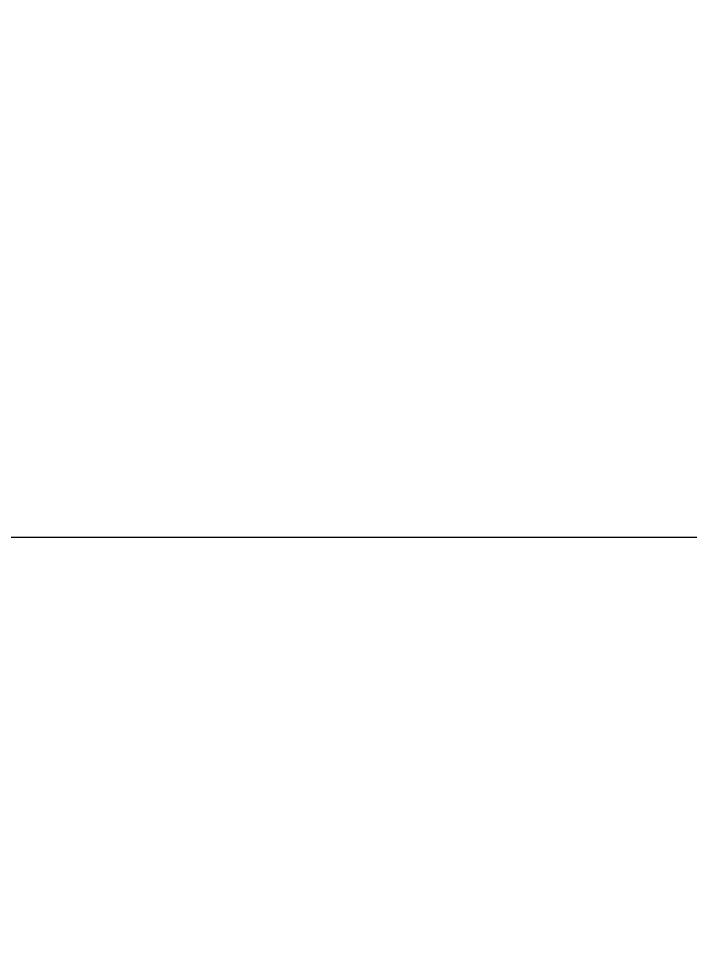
# Model space of a CAD drawing. Header units: millimetres. Extents: x 6083 to 6448, y 1315 to 1569.
# Drawn here: x 6392.937 to 6393.706, y 1542.014 to 1543.088 of the extents above; entities that cross this region are included whole.
import ezdxf

# ---------------------------------------------------------------- set-up
doc = ezdxf.new("R2010")
doc.units = ezdxf.units.MM
doc.layers.add('dim', color=82, linetype='Continuous', lineweight=9)
doc.styles.add('ROMAND', font='romand.shx', dxfattribs={"width": 0.75, "bigfont": 'gbcbig.shx'})
doc.dimstyles.new('YanXiu', dxfattribs={"dimtxt": 2.5, "dimasz": 2.2, "dimexe": 1, "dimexo": 0, "dimgap": 0.66, "dimtad": 0, "dimzin": 9, "dimdsep": 46, "dimtxsty": 'ROMAND', "dimblk": 'CLOSEDBLANK', "dimcen": 0, "dimclrd": 3, "dimclre": 3, "dimclrt": 7, "dimazin": 2, "dimtfac": 1, "dimtofl": 0, "dimtmove": 0, "dimatfit": 3, "dimldrblk": 'CLOSEDBLANK', "dimfxl": 1, "dimlwd": 5, "dimlwe": 5, "dimarcsym": 0})

# ---------------------------------------------------------------- blocks, each defined once
blk = doc.blocks.new('_ClosedBlank')
at = {"color": 0, "linetype": 'ByBlock', "lineweight": -2}
for p, q in [((-1, 0.16667), (0, 0)), ((-1, 0.16667), (-1, -0.16667)), ((0, 0), (-1, -0.16667))]:
    blk.add_line(p, q, dxfattribs=at)
blk = doc.blocks.new('*D34')
at = {"layer": 'Defpoints', "color": 0, "transparency": 16777216}
for p in [(6392.725, 1542.4935), (6392.725, 1541.6935), (6396.3535, 1541.6935)]:
    blk.add_point(p, dxfattribs=at)
at = {"layer": 'dim', "color": 3, "lineweight": 5, "transparency": 16777216}
for p, q in [((6396.3535, 1544.4935), (6396.3535, 1546.4935)), ((6392.725, 1542.4935), (6396.8533, 1542.4935)), ((6392.725, 1541.6935), (6396.8533, 1541.6935)), ((6396.3535, 1539.6935), (6396.3535, 1537.6935))]:
    blk.add_line(p, q, dxfattribs=at)
at = {"layer": 'dim', "color": 3, "lineweight": 5, "transparency": 16777216, "xscale": 2, "yscale": 2, "zscale": 2}
for p, rotation in [((6396.3535, 1542.4935), 270), ((6396.3535, 1541.6935), 90)]:
    blk.add_blockref('_ClosedBlank', p, dxfattribs=dict(at, rotation=rotation))
at = {"layer": 'dim', "color": 7, "transparency": 16777216, "insert": (6396.3535, 1535.1849), "char_height": 2.5, "attachment_point": 5, "rotation": 90, "style": 'ROMAND'}
blk.add_mtext('0.8', dxfattribs=at)

msp = doc.modelspace()

# ---------------------------------------------------------------- dimensions: what is measured, and where the dimension line sits
at = {"layer": 'dim'}
dim = msp.add_linear_dim(base=(6396.3535, 1541.6935), p1=(6392.725, 1542.4935), p2=(6392.725, 1541.6935), angle=90, dimstyle='YanXiu', override={"dimasz": 2, "dimexe": 0.49975, "dimgap": 0.49975, "dimzin": 8}, dxfattribs=at)
dim.commit()
dim.dimension.update_dxf_attribs({"geometry": '*D34', "text_midpoint": (6396.3535, 1535.1849)})

doc.saveas('drawing.dxf')
